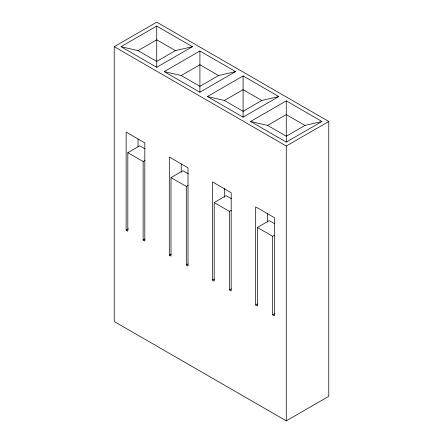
<?xml version="1.0" encoding="UTF-8"?>
<svg xmlns="http://www.w3.org/2000/svg" width="443" height="443" viewBox="0 0 443 443"><rect width="100%" height="100%" fill="white"/><g stroke="black" fill="none" stroke-linecap="round" stroke-linejoin="round"><path stroke-width="0.66" d="M114.228 46.687L156.728 22.15L328.772 121.482L328.772 396.313L286.272 420.85L114.228 321.518L114.228 46.687L286.272 146.018L328.772 121.482M121.028 46.687L156.728 26.076L192.428 46.687L156.728 67.303L121.028 46.687L138.028 50.613L156.728 61.411L175.428 50.613L192.428 46.687M138.028 50.613L156.728 39.82L175.428 50.613M164.209 71.616L199.909 51.006L235.61 71.616L199.909 92.233L164.209 71.616L181.209 75.543L199.909 86.341L218.609 75.543L235.61 71.616M181.209 75.543L199.909 64.75L218.609 75.543M207.39 96.552L243.091 75.936L278.791 96.552L243.091 117.162L207.39 96.552L224.391 100.478L243.091 111.271L261.791 100.478L278.791 96.552M127.828 152.697L143.128 161.529L143.128 240.051L144.828 241.031L144.828 142.879L126.128 132.08L126.128 230.238L127.828 231.218L127.828 152.697L139.728 145.825L145.022 148.881M224.391 100.478L243.091 89.68L261.791 100.478M143.128 161.529L144.911 160.499M250.572 121.482L286.272 100.871L321.972 121.482L286.272 142.092L250.572 121.482L267.572 125.408L286.272 136.206L304.972 125.408L321.972 121.482M171.009 177.626L186.309 186.459L186.309 264.98L188.009 265.966L188.009 167.808L169.309 157.01L169.309 255.168L171.009 256.148L171.009 177.626L182.909 170.754L188.203 173.811M267.572 125.408L286.272 114.61L304.972 125.408M186.309 186.459L188.092 185.429M126.128 230.238L128.509 228.859M143.128 240.051L144.911 239.021M214.19 202.556L229.491 211.389L229.491 289.91L231.191 290.896L231.191 192.738L212.49 181.946L212.49 280.098L214.19 281.078L214.19 202.556L226.091 195.684L231.384 198.741M229.491 211.389L231.274 210.359M169.309 255.168L171.092 254.138M186.309 264.98L188.092 263.95M257.372 227.486L272.672 236.318L272.672 314.846L274.372 315.826L274.372 217.674L255.672 206.875L255.672 305.028L257.372 306.008L257.372 227.486L269.272 220.614L274.566 223.676M272.672 236.318L274.455 235.288M212.49 280.098L214.274 279.068M229.491 289.91L231.274 288.88M255.672 305.028L257.455 303.998M272.672 314.846L274.455 313.816M286.272 100.871L286.272 136.034M286.272 136.206L286.272 142.092M286.272 146.018L286.272 420.85M267.572 213.138L267.572 222.12M243.091 75.936L243.091 111.104M243.091 111.271L243.091 117.162M224.391 188.209L224.391 197.19M199.909 51.006L199.909 92.233M181.209 163.965L181.209 172.261M156.728 26.076L156.728 61.239M156.728 61.411L156.728 67.303M138.028 139.036L138.028 146.639"/></g></svg>
